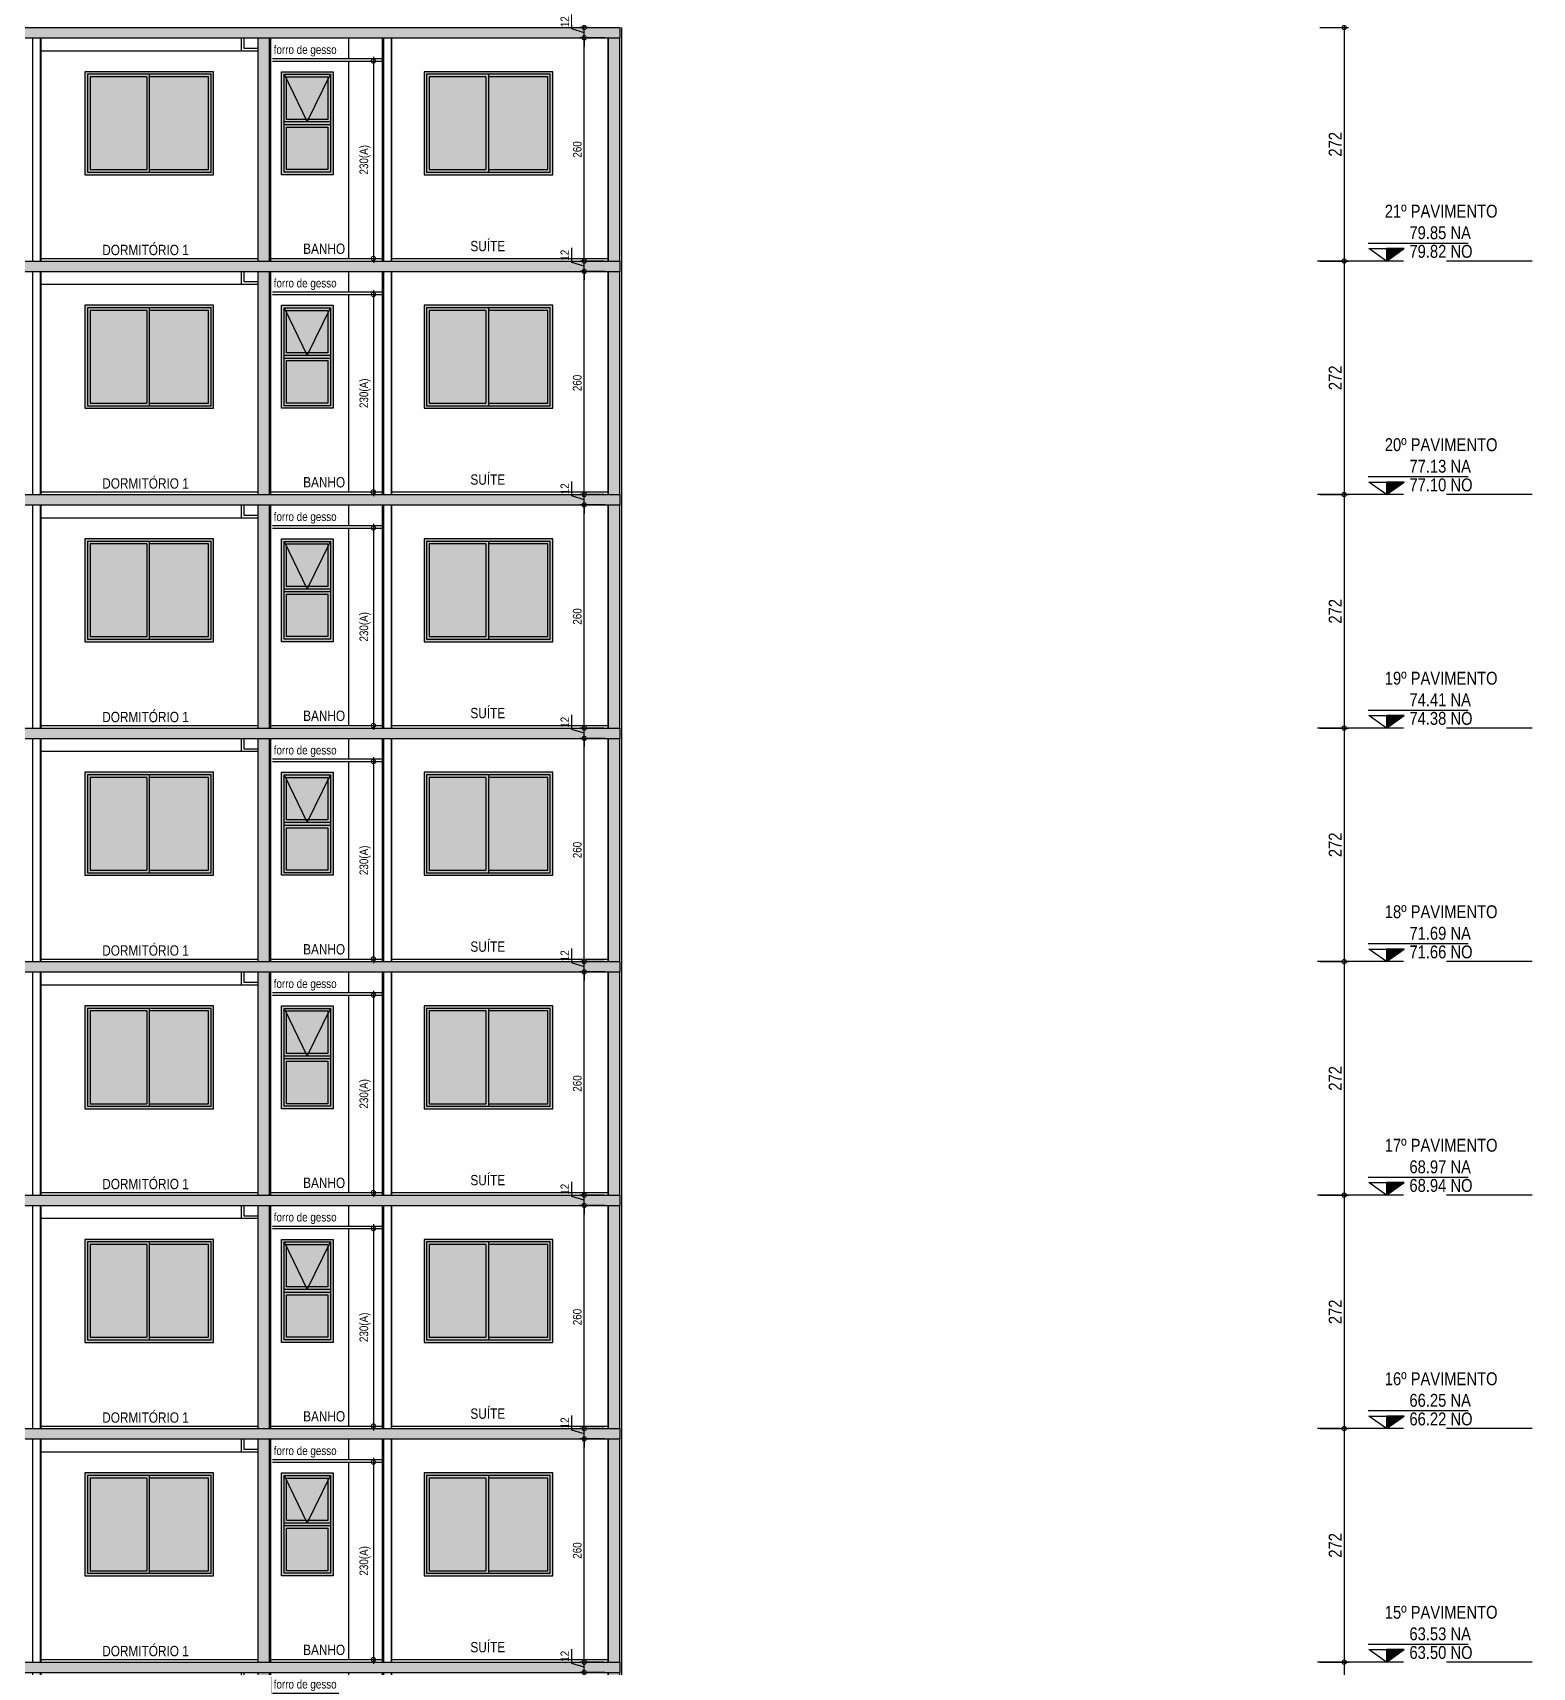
# Model space of a CAD drawing. Header units: metres. Extents: x -9138 to -7768, y 20 to 184.
# Drawn here: x -9002.3 to -8984.84, y 63.44 to 82.48 of the extents above; entities that cross this region are included whole.
import ezdxf
from ezdxf.enums import TextEntityAlignment as Align

# ---------------------------------------------------------------- set-up
doc = ezdxf.new("R2010")
doc.units = ezdxf.units.M
doc.linetypes.add('CTE ELEV$0$DASHEDX2', pattern=[1.5, 1, -0.5])
for name, color, linetype in [('ARQ-DIM EMBASAM', 2, 'Continuous'), ('CTE ELEV$0$ARQ-ALV ACAB', 4, 'Continuous'), ('CTE ELEV$0$ARQ-ALV OSSO', 5, 'Continuous'), ('CTE ELEV$0$ARQ-AUX1', 1, 'Continuous'), ('CTE ELEV$0$ARQ-CAX', 1, 'Continuous'), ('CTE ELEV$0$ARQ-DIM', 2, 'Continuous'), ('CTE ELEV$0$ARQ-EST', 2, 'Continuous'), ('CTE ELEV$0$ARQ-PRJ', 7, 'CTE ELEV$0$DASHEDX2'), ('CTE ELEV$0$ARQ-SIM', 1, 'Continuous'), ('CTE ELEV$0$ARQ-TXT', 2, 'Continuous'), ('CTE ELEV$0$ES-CORTE', 2, 'Continuous')]:
    doc.layers.add(name, color=color, linetype=linetype)
doc.layers.add('CTE ELEV$0$COR-CAIX', color=7, linetype='Continuous', true_color=0x45494e)
doc.styles.add('CTE ELEV$0$Adesa', font='ARIALN.TTF')
doc.dimstyles.new('CTE ELEV$0$ADESA 1-0050', dxfattribs={"dimtxt": 0.1, "dimasz": 0.1, "dimexe": 0.05, "dimexo": 0.05, "dimgap": 0.03, "dimtad": 1, "dimdec": 1, "dimlfac": 100, "dimzin": 12, "dimtxsty": 'CTE ELEV$0$Adesa', "dimblk": 'CTE ELEV$0$_DotSmall', "dimcen": 1, "dimdle": 0.05, "dimclrd": 1, "dimclre": 1, "dimclrt": 256, "dimazin": 3, "dimtm": 1e-09, "dimtfac": 1, "dimtdec": 1, "dimtmove": 1, "dimatfit": 0, "dimldrblk": 'CTE ELEV$0$_DotSmall', "dimfxl": 0.8, "dimtvp": 2, "dimtolj": 1, "dimtzin": 0, "dimarcsym": 0})

# ---------------------------------------------------------------- blocks, each defined once
blk = doc.blocks.new('CTE ELEV$0$V J 150x120')
at = {"layer": 'CTE ELEV$0$COR-CAIX'}
h = blk.add_hatch(color=256, dxfattribs=at)
h.dxf.hatch_style = 1
h.paths.add_polyline_path([(1.5, 1.2), (0, 1.2), (0, 0), (1.5, 0)])
h = blk.add_hatch(color=254, dxfattribs=at)
h.dxf.hatch_style = 1
h.paths.add_polyline_path([(0.72, 1.14), (0.06, 1.14), (0.06, 0.06), (0.72, 0.06)])
h.paths.add_polyline_path([(0.75, 0.06), (1.44, 0.06), (1.44, 1.14), (0.75, 1.14)])
for points in [[(1.5, 1.2), (0, 1.2), (0, 0), (1.5, 0)], [(1.47, 1.17), (0.03, 1.17), (0.03, 0.03), (1.47, 0.03)]]:
    blk.add_lwpolyline(points, close=True)
for points in [[(0.75, 1.17), (0.75, 0.03)], [(0.72, 1.14), (0.06, 1.14), (0.06, 0.06), (0.72, 0.06)], [(0.72, 1.14), (0.72, 0.06)], [(0.75, 0.06), (1.44, 0.06), (1.44, 1.14), (0.75, 1.14)]]:
    blk.add_lwpolyline(points)
blk = doc.blocks.new('CTE ELEV$0$V J 80x60')
at = {"layer": 'CTE ELEV$0$COR-CAIX'}
h = blk.add_hatch(color=256, dxfattribs=at)
h.dxf.hatch_style = 1
h.paths.add_polyline_path([(0, 1.2), (0.6, 1.2), (0.6, 0), (0, 0)])
h = blk.add_hatch(color=254, dxfattribs=at)
h.dxf.hatch_style = 1
h.paths.add_polyline_path([(0.54, 0.555), (0.06, 0.555), (0.06, 0.06), (0.54, 0.06)])
h.paths.add_polyline_path([(0.06, 1.108), (0.06, 0.645), (0.285, 0.645)], flags=17)
h.paths.add_polyline_path([(0.54, 1.108), (0.54, 1.14), (0.06, 1.14), (0.06, 1.108), (0.285, 0.645), (0.315, 0.645)])
h.paths.add_polyline_path([(0.54, 1.108), (0.315, 0.645), (0.54, 0.645)], flags=17)
at = {"layer": 'CTE ELEV$0$ARQ-CAX', "flags": 128}
for points in [[(0, 1.2), (0.6, 1.2), (0.6, 0), (0, 0)], [(0.03, 1.17), (0.57, 1.17), (0.57, 0.615), (0.03, 0.615)], [(0.03, 1.17), (0.57, 1.17), (0.57, 0.03), (0.03, 0.03)], [(0.06, 1.14), (0.54, 1.14), (0.54, 0.645), (0.06, 0.645)], [(0.03, 0.585), (0.57, 0.585), (0.57, 0.03), (0.03, 0.03)], [(0.06, 0.555), (0.54, 0.555), (0.54, 0.06), (0.06, 0.06)]]:
    blk.add_lwpolyline(points, close=True, dxfattribs=at)
at = {"layer": 'CTE ELEV$0$ARQ-PRJ'}
blk.add_lwpolyline([(0.03, 1.17), (0.3, 0.615), (0.57, 1.17)], dxfattribs=at)
blk = doc.blocks.new('CTE ELEV$0$_DotSmall')
at = {"color": 0, "linetype": 'ByBlock', "const_width": 0.5}
blk.add_lwpolyline([(-0.0625, 0, 1), (0.0625, 0, 1)], format="xyb", close=True, dxfattribs=at)
blk = doc.blocks.new('*D698')
at = {"layer": 'CTE ELEV$0$ES-CORTE', "color": 1, "lineweight": -2, "transparency": 16777216}
for p, q in [((23.295, 2.33), (23.58, 2.33)), ((23.53, 2.38), (23.53, -0.02)), ((23.295, 0.03), (23.58, 0.03))]:
    blk.add_line(p, q, dxfattribs=at)
at = {"layer": 'Defpoints', "color": 0, "transparency": 16777216}
for p in [(23.245, 2.33, 0), (23.245, 0.03, 0), (23.53, 0.03)]:
    blk.add_point(p, dxfattribs=at)
at = {"layer": 'CTE ELEV$0$ES-CORTE', "color": 1, "lineweight": -2, "transparency": 16777216, "xscale": 0.1, "yscale": 0.1, "zscale": 0.1}
for p, rotation in [((23.53, 2.33), 90), ((23.53, 0.03), 270)]:
    blk.add_blockref('CTE ELEV$0$_DotSmall', p, dxfattribs=dict(at, rotation=rotation))
at = {"layer": 'CTE ELEV$0$ES-CORTE', "transparency": 16777216, "insert": (23.434, 1.18), "char_height": 0.1, "attachment_point": 5, "rotation": 90, "style": 'CTE ELEV$0$Adesa'}
blk.add_mtext('\\A1;230(A)', dxfattribs=at)
blk = doc.blocks.new('*D702')
at = {"layer": 'CTE ELEV$0$ES-CORTE', "color": 1, "lineweight": -2, "transparency": 16777216}
for p, q in [((25.841, 2.704), (25.841, 2.873)), ((25.986, 2.66), (25.841, 2.704)), ((26.03, 2.72), (25.936, 2.72)), ((25.986, 2.72), (25.986, 2.82)), ((25.986, 2.6), (25.986, 2.72)), ((25.986, 2.6), (25.986, 2.72)), ((26.03, 2.6), (25.936, 2.6)), ((25.986, 2.6), (25.986, 2.5))]:
    blk.add_line(p, q, dxfattribs=at)
at = {"layer": 'Defpoints', "color": 0, "transparency": 16777216}
for p in [(25.986, 2.72), (26.08, 2.72, 0), (26.08, 2.6)]:
    blk.add_point(p, dxfattribs=at)
at = {"layer": 'CTE ELEV$0$ES-CORTE', "color": 1, "lineweight": -2, "transparency": 16777216, "xscale": 0.1, "yscale": 0.1, "zscale": 0.1}
for p, rotation in [((25.986, 2.72), 270), ((25.986, 2.6), 90)]:
    blk.add_blockref('CTE ELEV$0$_DotSmall', p, dxfattribs=dict(at, rotation=rotation))
at = {"layer": 'CTE ELEV$0$ES-CORTE', "transparency": 16777216, "insert": (25.76, 2.788), "char_height": 0.1, "attachment_point": 5, "rotation": 90, "style": 'CTE ELEV$0$Adesa'}
blk.add_mtext('\\A1;12', dxfattribs=at)
blk = doc.blocks.new('*D703')
at = {"layer": 'CTE ELEV$0$ES-CORTE', "color": 1, "lineweight": -2, "transparency": 16777216}
for p, q in [((26.224, 2.6), (25.936, 2.6)), ((25.986, -0.05), (25.986, 2.65)), ((26.219, 0), (25.936, 0))]:
    blk.add_line(p, q, dxfattribs=at)
at = {"layer": 'Defpoints', "color": 0, "transparency": 16777216}
for p in [(25.986, 2.6), (26.274, 2.6), (26.269, 0)]:
    blk.add_point(p, dxfattribs=at)
at = {"layer": 'CTE ELEV$0$ES-CORTE', "color": 1, "lineweight": -2, "transparency": 16777216, "xscale": 0.1, "yscale": 0.1, "zscale": 0.1}
for p, rotation in [((25.986, 2.6), 90), ((25.986, 0), 270)]:
    blk.add_blockref('CTE ELEV$0$_DotSmall', p, dxfattribs=dict(at, rotation=rotation))
at = {"layer": 'CTE ELEV$0$ES-CORTE', "transparency": 16777216, "insert": (25.905, 1.3), "char_height": 0.1, "attachment_point": 5, "rotation": 90, "style": 'CTE ELEV$0$Adesa'}
blk.add_mtext('\\A1;260', dxfattribs=at)
blk = doc.blocks.new('*D396')
at = {"layer": 'CTE ELEV$0$ARQ-DIM', "color": 1, "lineweight": -2, "transparency": 16777216}
for p, q in [((-8987.312, 63.5), (-8986.978, 63.5)), ((-8987.028, 63.55), (-8987.028, 60.73)), ((-8987.312, 60.78), (-8986.978, 60.78))]:
    blk.add_line(p, q, dxfattribs=at)
at = {"layer": 'Defpoints', "color": 0, "transparency": 16777216}
for p in [(-8987.362, 63.5), (-8987.362, 60.78), (-8987.028, 60.78)]:
    blk.add_point(p, dxfattribs=at)
at = {"layer": 'CTE ELEV$0$ARQ-DIM', "color": 1, "lineweight": -2, "transparency": 16777216, "xscale": 0.1, "yscale": 0.1, "zscale": 0.1}
for p, rotation in [((-8987.028, 63.5), 90), ((-8987.028, 60.78), 270)]:
    blk.add_blockref('CTE ELEV$0$_DotSmall', p, dxfattribs=dict(at, rotation=rotation))
at = {"layer": 'CTE ELEV$0$ARQ-DIM', "transparency": 16777216, "insert": (-8987.133, 62.14), "char_height": 0.1, "attachment_point": 5, "rotation": 90, "style": 'CTE ELEV$0$Adesa'}
blk.add_mtext('\\A1;{\\H1.5x;272}', dxfattribs=at)
blk = doc.blocks.new('*D397')
at = {"layer": 'CTE ELEV$0$ARQ-DIM', "color": 1, "lineweight": -2, "transparency": 16777216}
for p, q in [((-8987.028, 66.27), (-8987.028, 63.45)), ((-8987.312, 66.22), (-8986.978, 66.22)), ((-8987.312, 63.5), (-8986.978, 63.5))]:
    blk.add_line(p, q, dxfattribs=at)
at = {"layer": 'Defpoints', "color": 0, "transparency": 16777216}
for p in [(-8987.362, 66.22), (-8987.362, 63.5), (-8987.028, 63.5)]:
    blk.add_point(p, dxfattribs=at)
at = {"layer": 'CTE ELEV$0$ARQ-DIM', "color": 1, "lineweight": -2, "transparency": 16777216, "xscale": 0.1, "yscale": 0.1, "zscale": 0.1}
for p, rotation in [((-8987.028, 66.22), 90), ((-8987.028, 63.5), 270)]:
    blk.add_blockref('CTE ELEV$0$_DotSmall', p, dxfattribs=dict(at, rotation=rotation))
at = {"layer": 'CTE ELEV$0$ARQ-DIM', "transparency": 16777216, "insert": (-8987.133, 64.86), "char_height": 0.1, "attachment_point": 5, "rotation": 90, "style": 'CTE ELEV$0$Adesa'}
blk.add_mtext('\\A1;{\\H1.5x;272}', dxfattribs=at)
blk = doc.blocks.new('*D398')
at = {"layer": 'CTE ELEV$0$ARQ-DIM', "color": 1, "lineweight": -2, "transparency": 16777216}
for p, q in [((-8987.312, 68.94), (-8986.978, 68.94)), ((-8987.028, 68.99), (-8987.028, 66.17)), ((-8987.312, 66.22), (-8986.978, 66.22))]:
    blk.add_line(p, q, dxfattribs=at)
at = {"layer": 'Defpoints', "color": 0, "transparency": 16777216}
for p in [(-8987.362, 68.94), (-8987.362, 66.22), (-8987.028, 66.22)]:
    blk.add_point(p, dxfattribs=at)
at = {"layer": 'CTE ELEV$0$ARQ-DIM', "color": 1, "lineweight": -2, "transparency": 16777216, "xscale": 0.1, "yscale": 0.1, "zscale": 0.1}
for p, rotation in [((-8987.028, 68.94), 90), ((-8987.028, 66.22), 270)]:
    blk.add_blockref('CTE ELEV$0$_DotSmall', p, dxfattribs=dict(at, rotation=rotation))
at = {"layer": 'CTE ELEV$0$ARQ-DIM', "transparency": 16777216, "insert": (-8987.133, 67.58), "char_height": 0.1, "attachment_point": 5, "rotation": 90, "style": 'CTE ELEV$0$Adesa'}
blk.add_mtext('\\A1;{\\H1.5x;272}', dxfattribs=at)
blk = doc.blocks.new('*U284')
h = blk.add_hatch()
h.set_pattern_fill('ANSI31', color=1, scale=0.00375, style=0)
h.set_pattern_definition([(45, (18.99673, 94.672672), (-0.0084189901, 0.0084189901), [])])
h.paths.add_polyline_path([(0.206, 0.146), (0.001, 0.146), (0, 0)])
at = {"color": 1}
blk.add_line((-0.213, 0.21), (0.95, 0.21), dxfattribs=at)
for points in [[(-0.205, 0.146), (0.001, 0.146), (0, 0), (-0.205, 0.146)], [(0.207, 0.146), (0.001, 0.146), (0, 0), (0.207, 0.146)]]:
    blk.add_lwpolyline(points, close=True, dxfattribs=at)
at = {"color": 1, "style": 'CTE ELEV$0$Adesa'}
blk.add_attdef('PAVIMENTO_001', (-0.02, 0.506), '', height=0.15, dxfattribs=at)
at = {"color": 3, "style": 'CTE ELEV$0$Adesa'}
blk.add_attdef('NA', text='', height=0.15, dxfattribs=at).set_placement((0.267, 0.21), align=Align.BOTTOM_LEFT)
blk.add_attdef('NO', text='', height=0.15, dxfattribs=at).set_placement((0.267, 0.188), align=Align.TOP_LEFT)
blk = doc.blocks.new('*D384')
at = {"layer": 'CTE ELEV$0$ARQ-DIM', "color": 1, "lineweight": -2, "transparency": 16777216}
for p, q in [((-8987.312, 71.66), (-8986.978, 71.66)), ((-8987.028, 71.71), (-8987.028, 68.89)), ((-8987.312, 68.94), (-8986.978, 68.94))]:
    blk.add_line(p, q, dxfattribs=at)
at = {"layer": 'Defpoints', "color": 0, "transparency": 16777216}
for p in [(-8987.362, 71.66), (-8987.362, 68.94), (-8987.028, 68.94)]:
    blk.add_point(p, dxfattribs=at)
at = {"layer": 'CTE ELEV$0$ARQ-DIM', "color": 1, "lineweight": -2, "transparency": 16777216, "xscale": 0.1, "yscale": 0.1, "zscale": 0.1}
for p, rotation in [((-8987.028, 71.66), 90), ((-8987.028, 68.94), 270)]:
    blk.add_blockref('CTE ELEV$0$_DotSmall', p, dxfattribs=dict(at, rotation=rotation))
at = {"layer": 'CTE ELEV$0$ARQ-DIM', "transparency": 16777216, "insert": (-8987.133, 70.3), "char_height": 0.1, "attachment_point": 5, "rotation": 90, "style": 'CTE ELEV$0$Adesa'}
blk.add_mtext('\\A1;{\\H1.5x;272}', dxfattribs=at)
blk = doc.blocks.new('*D385')
at = {"layer": 'CTE ELEV$0$ARQ-DIM', "color": 1, "lineweight": -2, "transparency": 16777216}
for p, q in [((-8987.312, 74.38), (-8986.978, 74.38)), ((-8987.028, 74.43), (-8987.028, 71.61)), ((-8987.312, 71.66), (-8986.978, 71.66))]:
    blk.add_line(p, q, dxfattribs=at)
at = {"layer": 'Defpoints', "color": 0, "transparency": 16777216}
for p in [(-8987.362, 74.38), (-8987.362, 71.66), (-8987.028, 71.66)]:
    blk.add_point(p, dxfattribs=at)
at = {"layer": 'CTE ELEV$0$ARQ-DIM', "color": 1, "lineweight": -2, "transparency": 16777216, "xscale": 0.1, "yscale": 0.1, "zscale": 0.1}
for p, rotation in [((-8987.028, 74.38), 90), ((-8987.028, 71.66), 270)]:
    blk.add_blockref('CTE ELEV$0$_DotSmall', p, dxfattribs=dict(at, rotation=rotation))
at = {"layer": 'CTE ELEV$0$ARQ-DIM', "transparency": 16777216, "insert": (-8987.133, 73.02), "char_height": 0.1, "attachment_point": 5, "rotation": 90, "style": 'CTE ELEV$0$Adesa'}
blk.add_mtext('\\A1;{\\H1.5x;272}', dxfattribs=at)
blk = doc.blocks.new('*D386')
at = {"layer": 'CTE ELEV$0$ARQ-DIM', "color": 1, "lineweight": -2, "transparency": 16777216}
for p, q in [((-8987.028, 77.15), (-8987.028, 74.33)), ((-8987.312, 77.1), (-8986.978, 77.1)), ((-8987.312, 74.38), (-8986.978, 74.38))]:
    blk.add_line(p, q, dxfattribs=at)
at = {"layer": 'Defpoints', "color": 0, "transparency": 16777216}
for p in [(-8987.362, 77.1), (-8987.362, 74.38), (-8987.028, 74.38)]:
    blk.add_point(p, dxfattribs=at)
at = {"layer": 'CTE ELEV$0$ARQ-DIM', "color": 1, "lineweight": -2, "transparency": 16777216, "xscale": 0.1, "yscale": 0.1, "zscale": 0.1}
for p, rotation in [((-8987.028, 77.1), 90), ((-8987.028, 74.38), 270)]:
    blk.add_blockref('CTE ELEV$0$_DotSmall', p, dxfattribs=dict(at, rotation=rotation))
at = {"layer": 'CTE ELEV$0$ARQ-DIM', "transparency": 16777216, "insert": (-8987.133, 75.74), "char_height": 0.1, "attachment_point": 5, "rotation": 90, "style": 'CTE ELEV$0$Adesa'}
blk.add_mtext('\\A1;{\\H1.5x;272}', dxfattribs=at)
blk = doc.blocks.new('*D387')
at = {"layer": 'CTE ELEV$0$ARQ-DIM', "color": 1, "lineweight": -2, "transparency": 16777216}
for p, q in [((-8987.312, 79.82), (-8986.978, 79.82)), ((-8987.028, 79.87), (-8987.028, 77.05)), ((-8987.312, 77.1), (-8986.978, 77.1))]:
    blk.add_line(p, q, dxfattribs=at)
at = {"layer": 'Defpoints', "color": 0, "transparency": 16777216}
for p in [(-8987.362, 79.82), (-8987.362, 77.1), (-8987.028, 77.1)]:
    blk.add_point(p, dxfattribs=at)
at = {"layer": 'CTE ELEV$0$ARQ-DIM', "color": 1, "lineweight": -2, "transparency": 16777216, "xscale": 0.1, "yscale": 0.1, "zscale": 0.1}
for p, rotation in [((-8987.028, 79.82), 90), ((-8987.028, 77.1), 270)]:
    blk.add_blockref('CTE ELEV$0$_DotSmall', p, dxfattribs=dict(at, rotation=rotation))
at = {"layer": 'CTE ELEV$0$ARQ-DIM', "transparency": 16777216, "insert": (-8987.133, 78.46), "char_height": 0.1, "attachment_point": 5, "rotation": 90, "style": 'CTE ELEV$0$Adesa'}
blk.add_mtext('\\A1;{\\H1.5x;272}', dxfattribs=at)
blk = doc.blocks.new('*D399')
at = {"layer": 'CTE ELEV$0$ARQ-DIM', "color": 1, "lineweight": -2, "transparency": 16777216}
for p, q in [((-8987.312, 82.54), (-8986.978, 82.54)), ((-8987.028, 82.59), (-8987.028, 79.77)), ((-8987.312, 79.82), (-8986.978, 79.82))]:
    blk.add_line(p, q, dxfattribs=at)
at = {"layer": 'Defpoints', "color": 0, "transparency": 16777216}
for p in [(-8987.362, 82.54), (-8987.362, 79.82), (-8987.028, 79.82)]:
    blk.add_point(p, dxfattribs=at)
at = {"layer": 'CTE ELEV$0$ARQ-DIM', "color": 1, "lineweight": -2, "transparency": 16777216, "xscale": 0.1, "yscale": 0.1, "zscale": 0.1}
for p, rotation in [((-8987.028, 82.54), 90), ((-8987.028, 79.82), 270)]:
    blk.add_blockref('CTE ELEV$0$_DotSmall', p, dxfattribs=dict(at, rotation=rotation))
at = {"layer": 'CTE ELEV$0$ARQ-DIM', "transparency": 16777216, "insert": (-8987.133, 81.18), "char_height": 0.1, "attachment_point": 5, "rotation": 90, "style": 'CTE ELEV$0$Adesa'}
blk.add_mtext('\\A1;{\\H1.5x;272}', dxfattribs=at)
blk = doc.blocks.new('CTE ELEV$0$CT AA TIPO')
at = {"layer": 'CTE ELEV$0$ARQ-EST'}
h = blk.add_hatch(color=8, dxfattribs=at)
h.dxf.hatch_style = 1
h.paths.add_polyline_path([(26.3999, 2.72), (5.02, 2.72), (5.02, 2.6), (26.3999, 2.6)])
h = blk.add_hatch(color=8, dxfattribs=at)
h.dxf.hatch_style = 1
h.paths.add_polyline_path([(5.1499, 2.6), (5.02, 2.6), (5.02, 0), (5.1499, 0)])
h.paths.add_polyline_path([(7.8099, 2.6), (7.68, 2.6), (7.68, 0), (7.8099, 0)])
h.paths.add_polyline_path([(13.54, 2.6), (13.41, 2.6), (13.41, 0), (13.54, 0)])
h.paths.add_polyline_path([(15.2999, 2.6), (15.1699, 2.6), (15.1699, 0), (15.2999, 0)])
h.paths.add_polyline_path([(17.05, 2.6), (16.92, 2.6), (16.92, 0), (17.05, 0)])
h.paths.add_polyline_path([(22.3199, 2.6), (22.19, 2.6), (22.19, 0), (22.3199, 0)])
h.paths.add_polyline_path([(26.3999, 2.6), (26.2699, 2.6), (26.2699, 0), (26.3999, 0)])
at = {"layer": 'CTE ELEV$0$ARQ-ALV ACAB'}
for p, q in [((26.4249, 0, 0), (26.4249, 2.72, 0)), ((19.66, 0, 0), (19.66, 2.6, 0)), ((22.3349, 0, 0), (22.3349, 2.6, 0)), ((23.635, 0, 0), (23.635, 2.6, 0)), ((23.745, 0, 0), (23.745, 2.6, 0)), ((26.2649, 0, 0), (26.2649, 2.6, 0)), ((19.66, 0.03, 0), (22.1899, 0.03, 0)), ((22.3349, 0.03, 0), (23.635, 0.03, 0)), ((23.745, 0.03, 0), (26.2649, 0.03, 0))]:
    blk.add_line(p, q, dxfattribs=at)
at = {"layer": 'CTE ELEV$0$ARQ-ALV OSSO'}
for p, q in [((19.565, 0, 0), (19.565, 2.6, 0)), ((19.655, 0, 0), (19.655, 2.6, 0)), ((23.65, 0, 0), (23.65, 2.6, 0)), ((23.74, 0, 0), (23.74, 2.6, 0))]:
    blk.add_line(p, q, dxfattribs=at)
at = {"layer": 'CTE ELEV$0$ARQ-AUX1'}
for p, q in [((23.245, 2.36, 0), (23.245, 2.6, 0)), ((19.66, 2.45, 0), (22.19, 2.45, 0)), ((22.355, 2.36, 0), (23.635, 2.36, 0)), ((22.355, 2.33, 0), (23.635, 2.33, 0)), ((23.245, 0.03, 0), (23.245, 2.33, 0))]:
    blk.add_line(p, q, dxfattribs=at)
at = {"layer": 'CTE ELEV$0$ARQ-AUX1', "elevation": 0}
for points in [[(21.99, 2.6), (21.99, 2.45), (22.19, 2.45)], [(22.02, 2.6), (22.02, 2.48), (22.19, 2.48)]]:
    blk.add_lwpolyline(points, dxfattribs=at)
at = {"layer": 'CTE ELEV$0$ES-CORTE'}
for p, q in [((5.02, 2.72, 0), (26.3999, 2.72, 0)), ((26.3999, 2.72, 0), (26.3999, 2.6, 0)), ((5.02, 2.6, 0), (26.3999, 2.6, 0)), ((22.19, 0, 0), (22.19, 2.6, 0)), ((22.3199, 0, 0), (22.3199, 2.6, 0)), ((26.2699, 0, 0), (26.2699, 2.6, 0)), ((26.3999, 0, 0), (26.3999, 2.6, 0)), ((5.015, 0, 0), (26.3999, 0, 0))]:
    blk.add_line(p, q, dxfattribs=at)
at = {"layer": 'CTE ELEV$0$ARQ-CAX'}
for name, p in [('CTE ELEV$0$V J 150x120', (20.17, 1.005, 0)), ('CTE ELEV$0$V J 80x60', (22.46, 1.005, 0)), ('CTE ELEV$0$V J 150x120', (24.12, 1.005, 0))]:
    blk.add_blockref(name, p, dxfattribs=at)
at = {"layer": 'CTE ELEV$0$ARQ-TXT', "style": 'CTE ELEV$0$Adesa'}
for s, height, p in [('forro de gesso', 0.1, (22.7358, 2.4504, 0)), ('DORMITÓRIO 1', 0.12, (20.8764, 0.1441)), ('BANHO', 0.12, (22.9567, 0.1435)), ('SUÍTE', 0.12, (24.8624, 0.1896))]:
    blk.add_text(s, height=height, dxfattribs=at).set_placement(p, align=Align.MIDDLE)
at = {"layer": 'CTE ELEV$0$ES-CORTE', "color": 8}
for base, p1, p2, picture, middle in [((25.9859, 2.72, 0), (26.0802, 2.6, 0), (26.0802, 2.72, 0), '*D702', (25.7605, 2.7336, 0)), ((25.9859, 2.6, 0), (26.2694, 0, 0), (26.2744, 2.6, 0), '*D703', (25.9048, 1.3, 0))]:
    dim = blk.add_linear_dim(base=base, p1=p1, p2=p2, angle=90, dimstyle='CTE ELEV$0$ADESA 1-0050', dxfattribs=at)
    dim.commit()
    dim.dimension.update_dxf_attribs({"geometry": picture, "text_midpoint": middle})
dim = blk.add_linear_dim(base=(23.53, 0.03, 0), p1=(23.245, 2.33, 0), p2=(23.245, 0.03, 0), angle=90, text='<>(A)', dimstyle='CTE ELEV$0$ADESA 1-0050', dxfattribs=at)
dim.commit()
dim.dimension.update_dxf_attribs({"geometry": '*D698', "text_midpoint": (23.4344, 1.18, 0)})
blk = doc.blocks.new('CTE ELEV')
at = {"layer": 'CTE ELEV$0$ARQ-PRJ'}
for p, q in [((-8984.8372, 79.82), (-8987.3618, 79.82)), ((-8984.8372, 77.1), (-8987.3618, 77.1)), ((-8984.8372, 74.38), (-8987.3618, 74.38)), ((-8984.8372, 71.66), (-8987.3618, 71.66)), ((-8984.8372, 68.94), (-8987.3618, 68.94)), ((-8984.8372, 66.22), (-8987.3618, 66.22)), ((-8984.8372, 63.5), (-8987.3618, 63.5))]:
    blk.add_line(p, q, dxfattribs=at)
at = {"layer": 'CTE ELEV$0$ARQ-AUX1'}
for p in [(-9021.8644, 79.82, 0), (-9021.8644, 77.1, 0), (-9021.8644, 74.38, 0), (-9021.8644, 71.66, 0), (-9021.8644, 68.94, 0), (-9021.8644, 66.22, 0), (-9021.8644, 63.5, 0), (-9021.8644, 60.78, 0)]:
    blk.add_blockref('CTE ELEV$0$CT AA TIPO', p, dxfattribs=at)
at = {"layer": 'CTE ELEV$0$ARQ-SIM', "color": 1}
for p, values in [((-8986.5354, 79.82), {'PAVIMENTO_001': '21º PAVIMENTO', 'NA': '79.85 NA', 'NO': '79.82 NO'}), ((-8986.5354, 77.1), {'PAVIMENTO_001': '20º PAVIMENTO', 'NA': '77.13 NA', 'NO': '77.10 NO'}), ((-8986.5354, 74.38), {'PAVIMENTO_001': '19º PAVIMENTO', 'NA': '74.41 NA', 'NO': '74.38 NO'}), ((-8986.5354, 71.66), {'PAVIMENTO_001': '18º PAVIMENTO', 'NA': '71.69 NA', 'NO': '71.66 NO'}), ((-8986.5354, 68.94), {'PAVIMENTO_001': '17º PAVIMENTO', 'NA': '68.97 NA', 'NO': '68.94 NO'}), ((-8986.5354, 66.22), {'PAVIMENTO_001': '16º PAVIMENTO', 'NA': '66.25 NA', 'NO': '66.22 NO'}), ((-8986.5354, 63.5), {'PAVIMENTO_001': '15º PAVIMENTO', 'NA': '63.53 NA', 'NO': '63.50 NO'})]:
    blk.add_blockref('*U284', p, dxfattribs=at).add_auto_attribs(values)
at = {"layer": 'CTE ELEV$0$ARQ-DIM'}
for base, p1, p2, picture, middle in [((-8987.0279, 79.82), (-8987.3618, 82.54), (-8987.3618, 79.82), '*D399', (-8987.1332, 81.18)), ((-8987.0279, 77.1), (-8987.3618, 79.82), (-8987.3618, 77.1), '*D387', (-8987.1332, 78.46)), ((-8987.0279, 74.38), (-8987.3618, 77.1), (-8987.3618, 74.38), '*D386', (-8987.1332, 75.74)), ((-8987.0279, 71.66), (-8987.3618, 74.38), (-8987.3618, 71.66), '*D385', (-8987.1332, 73.02)), ((-8987.0279, 68.94), (-8987.3618, 71.66), (-8987.3618, 68.94), '*D384', (-8987.1332, 70.3)), ((-8987.0279, 66.22), (-8987.3618, 68.94), (-8987.3618, 66.22), '*D398', (-8987.1332, 67.58)), ((-8987.0279, 63.5), (-8987.3618, 66.22), (-8987.3618, 63.5), '*D397', (-8987.1332, 64.86)), ((-8987.0279, 60.78), (-8987.3618, 63.5), (-8987.3618, 60.78), '*D396', (-8987.1332, 62.14))]:
    dim = blk.add_linear_dim(base=base, p1=p1, p2=p2, angle=90, text='{\\H1.5x;<>}', dimstyle='CTE ELEV$0$ADESA 1-0050', dxfattribs=at)
    dim.commit()
    dim.dimension.update_dxf_attribs({"geometry": picture, "text_midpoint": middle})

msp = doc.modelspace()

# ---------------------------------------------------------------- block references
at = {"layer": 'ARQ-DIM EMBASAM'}
msp.add_blockref('CTE ELEV', (0, 0), dxfattribs=at)

doc.saveas('drawing.dxf')
